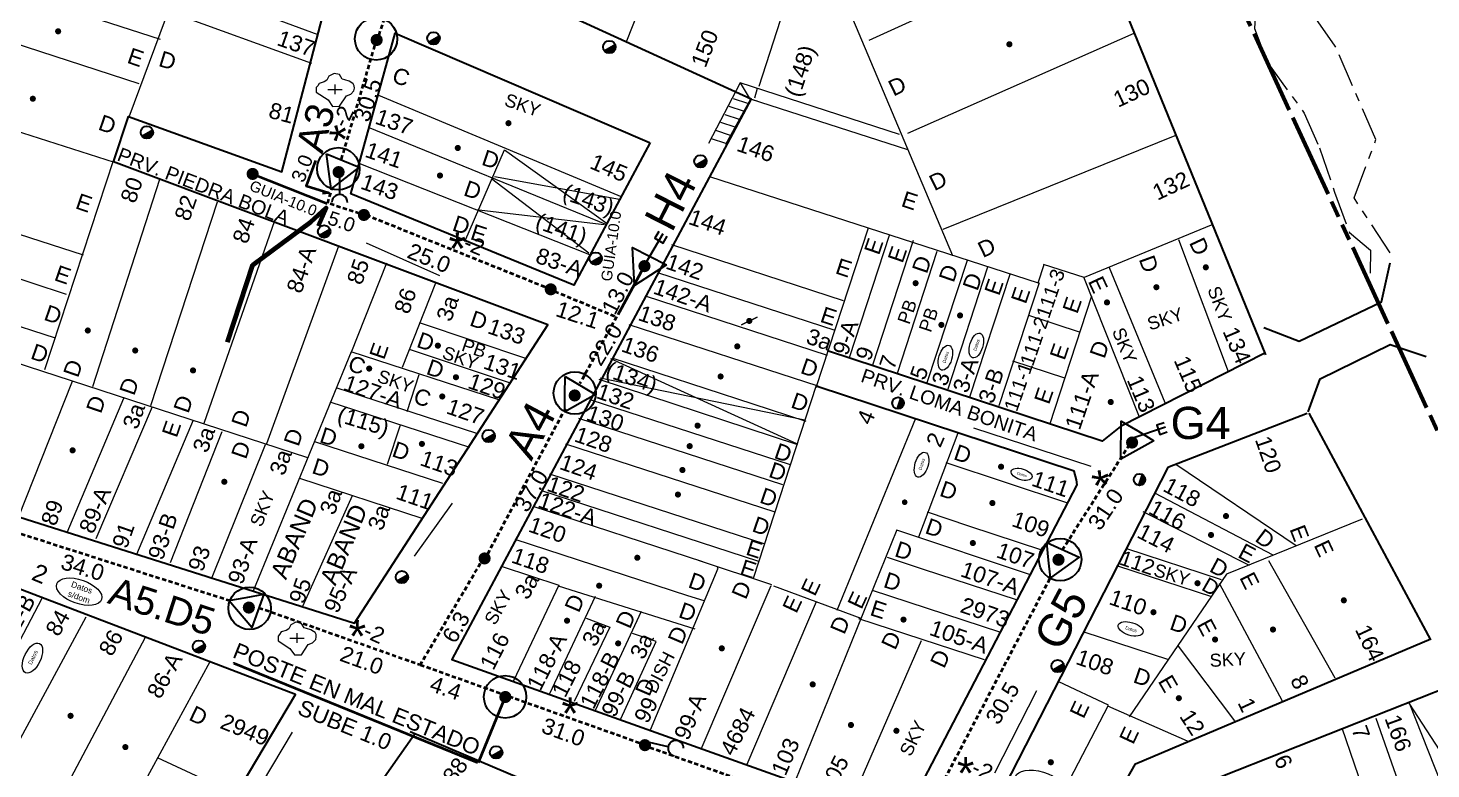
# Model space of a CAD drawing. Header units: inches. Extents: x 1659 to 2293, y 398 to 978.
# Drawn here: x 2040.2 to 2207.1, y 620.7 to 708.9 of the extents above; entities that cross this region are included whole.
import ezdxf

# ---------------------------------------------------------------- set-up
doc = ezdxf.new("R2010")
doc.units = ezdxf.units.IN
doc.header["$MEASUREMENT"] = 0
for name, pattern in [('TLSIGC_002', [0.8, 0.5, -0.3]), ('TLSIGC_004', [7, 4, -1, 1, -1]), ('TLSIGC_007', [28, 10, -1, 10, -1, 2, -1, 2, -1])]:
    doc.linetypes.add(name, pattern=pattern)
for name, color, linetype, lineweight in [('APUNTADOR EXISTENTE SECUNDARIO', 82, 'Continuous', 40), ('APUNTADOR PROYECTADO SECUNDARIO', 1, 'Continuous', 80), ('CABLE EXISTENTE AEREO SECUNDARIO', 82, 'TLSIGC_002', 40), ('CABLE EXISTENTE SUBTERRANEO SECUNDARIO', 82, 'Continuous', 40), ('CAJA DE EMPALMES EXISTENTE PRINCIPAL', 82, 'Continuous', 30), ('CLASIFICACION TIPO COMERCIAL TERCERA', 156, 'Continuous', 9), ('CLASIFICACION TIPO RESIDENCIAL C', 156, 'Continuous', 9), ('CLASIFICACION TIPO RESIDENCIAL D', 156, 'Continuous', 9), ('CLASIFICACION TIPO RESIDENCIAL E', 156, 'Continuous', 9), ('CLIENTES COMERCIALES TERCERA', 82, 'TLSIGC_004', 9), ('CLIENTES EXISTENTES DE DATOS', 7, 'Continuous', 13), ('CLIENTES RESIDENCIALES C', 82, 'TLSIGC_004', 9), ('CLIENTES RESIDENCIALES D', 82, 'TLSIGC_004', 9), ('CLIENTES RESIDENCIALES E', 82, 'TLSIGC_004', 9), ('DISTRITO', 42, 'TLSIGC_007', 60), ('LINEAS DE ENERGIA DE BAJA TENSION', 102, 'TLSIGC_014', 20), ('LOTIFICACION 2003', 252, 'Continuous', 15), ('MEDIDAS ENTRE POSTES', 82, 'Continuous', 5), ('NOMBRE DE CALLES', 92, 'TLSIGC_017', 5), ('NUMEROS OFICIALES', 92, 'Continuous', 5), ('OBSTACULOS', 82, 'Continuous', 15), ('PLANIMETRIA 2003', 12, 'Continuous', 30), ('POSTE DE ENERGIA ELECTRICA', 82, 'Continuous', 30), ('POSTES EXISTENTES SECUNDARIOS', 82, 'Continuous', 30), ('RETENIDAS CON ANCLA EXISTENTESSECUNDARIAS', 82, 'Continuous', 30), ('RIOS', 161, 'TLSIGC_004', 20), ('SOLICITUDES PENSIENTES SIN DOMICILIO', 172, 'Continuous', 13), ('TERMINAL EXISTENTE EN POSTE', 82, 'Continuous', 30), ('TERMINAL PROYECTADA EN POSTE', 1, 'Continuous', 60)]:
    doc.layers.add(name, color=color, linetype=linetype, lineweight=lineweight)
doc.styles.get("Standard").update_dxf_attribs({"font": 'arial.ttf'})
doc.linetypes.add('TLSIGC_014', pattern='A,8,["\\\\\\",Standard,S=1,R=0,X=-1,Y=-0.5],1', length=9)
doc.linetypes.add('TLSIGC_017', pattern='A,0.5,["=",Standard,S=1.6,R=0,X=-0.2,Y=-0.8],0.5', length=1)

# ---------------------------------------------------------------- blocks, each defined once
blk = doc.blocks.new('G$C68750D7C')
at = {"layer": 'CLIENTES EXISTENTES DE DATOS'}
blk.add_ellipse((4.88, 2.45), major_axis=(4.88, 0.02), ratio=0.5027, dxfattribs=at)
at = {"layer": 'CLIENTES EXISTENTES DE DATOS', "insert": (2.85, 3.02), "char_height": 1.231, "width": 5.0142, "attachment_point": 1}
blk.add_mtext('Datos', dxfattribs=at)
blk = doc.blocks.new('DATOS SIN DOMICILIO')
at = {"layer": 'SOLICITUDES PENSIENTES SIN DOMICILIO', "color": 4}
blk.add_ellipse((-479.98, 2029.41), major_axis=(-0.01, 3.12), ratio=0.5027, dxfattribs=at)
at = {"layer": 'SOLICITUDES PENSIENTES SIN DOMICILIO', "color": 4, "insert": (-481.01, 2028.12), "char_height": 0.788, "width": 16.9626, "attachment_point": 1, "rotation": 90}
blk.add_mtext('Datos\\Ps/dom', dxfattribs=at)

msp = doc.modelspace()

# ---------------------------------------------------------------- hatches: boundary and pattern name
at = {"layer": 'CLIENTES COMERCIALES TERCERA'}
h = msp.add_hatch(color=256, dxfattribs=at)
edge = h.paths.add_edge_path()
edge.add_arc((2125.96, 674.02), 0.367, 0, 360)
at = {"layer": 'CLIENTES RESIDENCIALES C'}
h = msp.add_hatch(color=256, dxfattribs=at)
edge = h.paths.add_edge_path()
edge.add_arc((2097.31, 697.55), 0.367, 0, 360)
h = msp.add_hatch(color=256, dxfattribs=at)
edge = h.paths.add_edge_path()
edge.add_arc((2080.74, 668.35), 0.367, 0, 360)
at = {"layer": 'CLIENTES RESIDENCIALES D'}
h = msp.add_hatch(color=256, dxfattribs=at)
edge = h.paths.add_edge_path()
edge.add_arc((2040.72, 700.46), 0.367, 0, 360)
h = msp.add_hatch(color=256, dxfattribs=at)
edge = h.paths.add_edge_path()
edge.add_arc((2089.16, 691.32), 0.367, 0, 360)
h = msp.add_hatch(color=256, dxfattribs=at)
edge = h.paths.add_edge_path()
edge.add_arc((2145.75, 678.51), 0.367, 0, 360)
h = msp.add_hatch(color=256, dxfattribs=at)
edge = h.paths.add_edge_path()
edge.add_arc((2174.4, 678.03), 0.367, 0, 360)
h = msp.add_hatch(color=256, dxfattribs=at)
edge = h.paths.add_edge_path()
edge.add_arc((2151.04, 674.67), 0.367, 0, 360)
h = msp.add_hatch(color=256, dxfattribs=at)
edge = h.paths.add_edge_path()
edge.add_arc((2148.82, 673.55), 0.367, 0, 360)
h = msp.add_hatch(color=256, dxfattribs=at)
edge = h.paths.add_edge_path()
edge.add_arc((2088.91, 671.08), 0.367, 0, 360)
h = msp.add_hatch(color=256, dxfattribs=at)
edge = h.paths.add_edge_path()
edge.add_arc((2124.53, 670.99), 0.367, 0, 360)
h = msp.add_hatch(color=256, dxfattribs=at)
edge = h.paths.add_edge_path()
edge.add_arc((2052.9, 670.5), 0.367, 0, 360)
h = msp.add_hatch(color=256, dxfattribs=at)
edge = h.paths.add_edge_path()
edge.add_arc((2059.78, 668.13), 0.367, 0, 360)
h = msp.add_hatch(color=256, dxfattribs=at)
edge = h.paths.add_edge_path()
edge.add_arc((2091.06, 667.32), 0.367, 0, 360)
h = msp.add_hatch(color=256, dxfattribs=at)
edge = h.paths.add_edge_path()
edge.add_arc((2122.55, 667.41), 0.367, 0, 360)
h = msp.add_hatch(color=256, dxfattribs=at)
edge = h.paths.add_edge_path()
edge.add_arc((2089.43, 665.03), 0.367, 0, 360)
h = msp.add_hatch(color=256, dxfattribs=at)
edge = h.paths.add_edge_path()
edge.add_arc((2168.97, 664.37), 0.367, 0, 360)
h = msp.add_hatch(color=256, dxfattribs=at)
edge = h.paths.add_edge_path()
edge.add_arc((2119.81, 661.56), 0.367, 0, 360)
h = msp.add_hatch(color=256, dxfattribs=at)
edge = h.paths.add_edge_path()
edge.add_arc((2087.01, 659.39), 0.367, 0, 360)
h = msp.add_hatch(color=256, dxfattribs=at)
edge = h.paths.add_edge_path()
edge.add_arc((2118.87, 659.12), 0.367, 0, 360)
h = msp.add_hatch(color=256, dxfattribs=at)
edge = h.paths.add_edge_path()
edge.add_arc((2045.45, 658.62), 0.367, 0, 360)
h = msp.add_hatch(color=256, dxfattribs=at)
edge = h.paths.add_edge_path()
edge.add_arc((2118.01, 656.28), 0.367, 0, 360)
h = msp.add_hatch(color=256, dxfattribs=at)
edge = h.paths.add_edge_path()
edge.add_arc((2155.92, 656.67), 0.367, 0, 360)
h = msp.add_hatch(color=256, dxfattribs=at)
edge = h.paths.add_edge_path()
edge.add_arc((2063.5, 654.88), 0.367, 0, 360)
h = msp.add_hatch(color=256, dxfattribs=at)
edge = h.paths.add_edge_path()
edge.add_arc((2117.47, 653.36), 0.367, 0, 360)
h = msp.add_hatch(color=256, dxfattribs=at)
edge = h.paths.add_edge_path()
edge.add_arc((2144.45, 652.45), 0.337, 0, 360)
h = msp.add_hatch(color=256, dxfattribs=at)
edge = h.paths.add_edge_path()
edge.add_arc((2154.89, 652.35), 0.367, 0, 360)
h = msp.add_hatch(color=256, dxfattribs=at)
edge = h.paths.add_edge_path()
edge.add_arc((2152.56, 647.59), 0.367, 0, 360)
h = msp.add_hatch(color=256, dxfattribs=at)
edge = h.paths.add_edge_path()
edge.add_arc((2112.64, 645.84), 0.367, 0, 360)
h = msp.add_hatch(color=256, dxfattribs=at)
edge = h.paths.add_edge_path()
edge.add_arc((2108.1, 642.51), 0.367, 0, 360)
h = msp.add_hatch(color=256, dxfattribs=at)
edge = h.paths.add_edge_path()
edge.add_arc((2174.05, 639.36), 0.367, 0, 360)
h = msp.add_hatch(color=256, dxfattribs=at)
edge = h.paths.add_edge_path()
edge.add_arc((2104.28, 638.35), 0.367, 0, 360)
h = msp.add_hatch(color=256, dxfattribs=at)
edge = h.paths.add_edge_path()
edge.add_arc((2144.31, 638.48), 0.367, 0, 360)
h = msp.add_hatch(color=256, dxfattribs=at)
edge = h.paths.add_edge_path()
edge.add_arc((2188.27, 637.3), 0.367, 0, 360)
h = msp.add_hatch(color=256, dxfattribs=at)
edge = h.paths.add_edge_path()
edge.add_arc((2110.36, 635.65), 0.367, 0, 360)
h = msp.add_hatch(color=256, dxfattribs=at)
edge = h.paths.add_edge_path()
edge.add_arc((2122.69, 635.06), 0.367, 0, 360)
h = msp.add_hatch(color=256, dxfattribs=at)
edge = h.paths.add_edge_path()
edge.add_arc((2133.51, 630.77), 0.367, 0, 360)
h = msp.add_hatch(color=256, dxfattribs=at)
edge = h.paths.add_edge_path()
edge.add_arc((2177.07, 629.13), 0.367, 0, 360)
h = msp.add_hatch(color=256, dxfattribs=at)
edge = h.paths.add_edge_path()
edge.add_arc((2138.06, 625.94), 0.367, 0, 360)
h = msp.add_hatch(color=256, dxfattribs=at)
edge = h.paths.add_edge_path()
edge.add_arc((2143.47, 625.25), 0.367, 0, 360)
h = msp.add_hatch(color=256, dxfattribs=at)
edge = h.paths.add_edge_path()
edge.add_arc((2051.73, 623.31), 0.367, 0, 360)
at = {"layer": 'CLIENTES RESIDENCIALES E'}
h = msp.add_hatch(color=256, dxfattribs=at)
edge = h.paths.add_edge_path()
edge.add_arc((2043.73, 708.48), 0.367, 0, 360)
h = msp.add_hatch(color=256, dxfattribs=at)
edge = h.paths.add_edge_path()
edge.add_arc((2156.91, 706.94), 0.367, 0, 360)
h = msp.add_hatch(color=256, dxfattribs=at)
edge = h.paths.add_edge_path()
edge.add_arc((2091.28, 694.6), 0.367, 0, 360)
h = msp.add_hatch(color=256, dxfattribs=at)
edge = h.paths.add_edge_path()
edge.add_arc((2180.28, 680.4), 0.367, 0, 360)
h = msp.add_hatch(color=256, dxfattribs=at)
edge = h.paths.add_edge_path()
edge.add_arc((2168.52, 676.22), 0.367, 0, 360)
h = msp.add_hatch(color=256, dxfattribs=at)
edge = h.paths.add_edge_path()
edge.add_arc((2047.26, 672.88), 0.367, 0, 360)
h = msp.add_hatch(color=256, dxfattribs=at)
edge = h.paths.add_edge_path()
edge.add_arc((2079.81, 659.11), 0.367, 0, 360)
h = msp.add_hatch(color=256, dxfattribs=at)
edge = h.paths.add_edge_path()
edge.add_arc((2182.68, 650.8), 0.367, 0, 360)
h = msp.add_hatch(color=256, dxfattribs=at)
edge = h.paths.add_edge_path()
edge.add_arc((2180.9, 648.55), 0.367, 0, 360)
h = msp.add_hatch(color=256, dxfattribs=at)
edge = h.paths.add_edge_path()
edge.add_arc((2179.29, 642.81), 0.367, 0, 360)
h = msp.add_hatch(color=256, dxfattribs=at)
edge = h.paths.add_edge_path()
edge.add_arc((2196.7, 640.77), 0.367, 0, 360)
h = msp.add_hatch(color=256, dxfattribs=at)
edge = h.paths.add_edge_path()
edge.add_arc((2181.38, 636.11), 0.367, 0, 360)
h = msp.add_hatch(color=256, dxfattribs=at)
edge = h.paths.add_edge_path()
edge.add_arc((2045.21, 627.03), 0.367, 0, 360)
h = msp.add_hatch(color=256, dxfattribs=at)
edge = h.paths.add_edge_path()
edge.add_arc((2161.84, 621.51), 0.367, 0, 360)
at = {"layer": 'POSTE DE ENERGIA ELECTRICA'}
for points in [[(2089.03, 708.02), (2089.07, 707.93), (2089.1, 707.84), (2089.12, 707.76), (2089.13, 707.67), (2089.12, 707.54), (2089.1, 707.46), (2089.07, 707.37), (2089.03, 707.29), (2088.98, 707.21), (2088.93, 707.15), (2088.87, 707.09), (2088.79, 707.03), (2088.74, 707.01), (2088.65, 706.96), (2088.55, 706.93), (2088.43, 706.92), (2088.33, 706.92), (2088.24, 706.93), (2088.14, 706.96), (2088.07, 706.99), (2088.01, 707.02), (2087.91, 707.09), (2087.84, 707.16), (2087.78, 707.23), (2087.74, 707.28)], [(2109.95, 706.99), (2110, 706.9), (2110.03, 706.81), (2110.04, 706.73), (2110.05, 706.64), (2110.04, 706.51), (2110.03, 706.43), (2110, 706.34), (2109.95, 706.25), (2109.9, 706.18), (2109.86, 706.12), (2109.79, 706.06), (2109.71, 706), (2109.66, 705.97), (2109.58, 705.93), (2109.48, 705.9), (2109.35, 705.88), (2109.26, 705.89), (2109.16, 705.9), (2109.06, 705.93), (2109, 705.96), (2108.93, 705.99), (2108.84, 706.05), (2108.77, 706.13), (2108.71, 706.19), (2108.67, 706.25)], [(2054.93, 696.83), (2054.97, 696.74), (2055, 696.64), (2055.02, 696.57), (2055.03, 696.47), (2055.02, 696.35), (2055, 696.26), (2054.97, 696.18), (2054.93, 696.09), (2054.87, 696.02), (2054.83, 695.96), (2054.77, 695.9), (2054.69, 695.84), (2054.64, 695.81), (2054.55, 695.77), (2054.45, 695.74), (2054.33, 695.72), (2054.23, 695.73), (2054.13, 695.74), (2054.04, 695.77), (2053.97, 695.79), (2053.91, 695.83), (2053.81, 695.89), (2053.74, 695.96), (2053.68, 696.03), (2053.64, 696.09)], [(2120.8, 693.38), (2120.84, 693.29), (2120.87, 693.19), (2120.89, 693.12), (2120.89, 693.02), (2120.89, 692.9), (2120.87, 692.81), (2120.84, 692.73), (2120.8, 692.64), (2120.74, 692.57), (2120.7, 692.51), (2120.63, 692.44), (2120.56, 692.39), (2120.51, 692.36), (2120.42, 692.32), (2120.32, 692.29), (2120.2, 692.27), (2120.1, 692.27), (2120, 692.29), (2119.91, 692.31), (2119.84, 692.34), (2119.78, 692.37), (2119.68, 692.44), (2119.61, 692.51), (2119.55, 692.58), (2119.51, 692.64)], [(2076.02, 685.03), (2076.07, 684.94), (2076.1, 684.85), (2076.11, 684.77), (2076.12, 684.68), (2076.11, 684.55), (2076.1, 684.47), (2076.07, 684.38), (2076.02, 684.3), (2075.97, 684.22), (2075.93, 684.16), (2075.86, 684.1), (2075.79, 684.04), (2075.73, 684.01), (2075.65, 683.97), (2075.55, 683.94), (2075.43, 683.92), (2075.33, 683.93), (2075.23, 683.94), (2075.14, 683.97), (2075.07, 684), (2075, 684.03), (2074.91, 684.09), (2074.84, 684.17), (2074.78, 684.23), (2074.74, 684.29)], [(2108.33, 681.81), (2108.37, 681.72), (2108.4, 681.63), (2108.42, 681.55), (2108.43, 681.46), (2108.42, 681.33), (2108.4, 681.25), (2108.37, 681.16), (2108.33, 681.07), (2108.28, 681), (2108.23, 680.94), (2108.17, 680.88), (2108.09, 680.82), (2108.04, 680.79), (2107.95, 680.75), (2107.85, 680.72), (2107.73, 680.7), (2107.63, 680.71), (2107.54, 680.72), (2107.44, 680.75), (2107.37, 680.78), (2107.31, 680.81), (2107.21, 680.87), (2107.14, 680.95), (2107.08, 681.01), (2107.04, 681.07)], [(2143.88, 664.91), (2143.96, 664.88), (2144.04, 664.83), (2144.1, 664.78), (2144.16, 664.73), (2144.24, 664.63), (2144.28, 664.57), (2144.31, 664.48), (2144.33, 664.4), (2144.34, 664.32), (2144.35, 664.25), (2144.34, 664.16), (2144.33, 664.07), (2144.31, 664.02), (2144.28, 663.94), (2144.23, 663.86), (2144.15, 663.77), (2144.08, 663.71), (2144.01, 663.66), (2143.92, 663.62), (2143.86, 663.6), (2143.79, 663.58), (2143.69, 663.57), (2143.59, 663.57), (2143.51, 663.58), (2143.45, 663.6)], [(2095.61, 660.69), (2095.65, 660.61), (2095.68, 660.51), (2095.7, 660.43), (2095.7, 660.34), (2095.7, 660.21), (2095.68, 660.13), (2095.65, 660.04), (2095.61, 659.96), (2095.55, 659.88), (2095.51, 659.83), (2095.44, 659.76), (2095.37, 659.7), (2095.32, 659.68), (2095.23, 659.63), (2095.13, 659.6), (2095.01, 659.59), (2094.91, 659.59), (2094.81, 659.6), (2094.72, 659.63), (2094.65, 659.66), (2094.59, 659.69), (2094.49, 659.76), (2094.42, 659.83), (2094.36, 659.9), (2094.32, 659.96)], [(2172.6, 655.79), (2172.69, 655.76), (2172.77, 655.71), (2172.83, 655.67), (2172.89, 655.61), (2172.96, 655.52), (2173, 655.45), (2173.04, 655.37), (2173.06, 655.29), (2173.07, 655.2), (2173.08, 655.13), (2173.07, 655.05), (2173.05, 654.96), (2173.04, 654.91), (2173, 654.83), (2172.95, 654.74), (2172.88, 654.66), (2172.81, 654.6), (2172.73, 654.55), (2172.65, 654.51), (2172.59, 654.48), (2172.52, 654.47), (2172.42, 654.45), (2172.32, 654.46), (2172.24, 654.47), (2172.18, 654.48)], [(2085.27, 643.9), (2085.32, 643.82), (2085.35, 643.72), (2085.36, 643.65), (2085.37, 643.55), (2085.36, 643.42), (2085.35, 643.34), (2085.32, 643.25), (2085.27, 643.17), (2085.22, 643.1), (2085.18, 643.04), (2085.11, 642.97), (2085.03, 642.92), (2084.98, 642.89), (2084.9, 642.85), (2084.8, 642.82), (2084.67, 642.8), (2084.58, 642.8), (2084.48, 642.82), (2084.38, 642.84), (2084.32, 642.87), (2084.25, 642.9), (2084.16, 642.97), (2084.09, 643.04), (2084.03, 643.11), (2083.99, 643.17)], [(2061.12, 635.64), (2061.17, 635.56), (2061.19, 635.46), (2061.21, 635.38), (2061.22, 635.29), (2061.21, 635.16), (2061.19, 635.08), (2061.16, 634.99), (2061.12, 634.91), (2061.07, 634.83), (2061.03, 634.77), (2060.96, 634.71), (2060.88, 634.65), (2060.83, 634.63), (2060.74, 634.58), (2060.64, 634.55), (2060.52, 634.54), (2060.43, 634.54), (2060.33, 634.55), (2060.23, 634.58), (2060.17, 634.61), (2060.1, 634.64), (2060.01, 634.71), (2059.93, 634.78), (2059.88, 634.85), (2059.84, 634.9)], [(2163.3, 633.32), (2163.35, 633.23), (2163.37, 633.14), (2163.39, 633.06), (2163.4, 632.97), (2163.39, 632.84), (2163.37, 632.76), (2163.34, 632.67), (2163.3, 632.59), (2163.25, 632.51), (2163.21, 632.45), (2163.14, 632.39), (2163.06, 632.33), (2163.01, 632.3), (2162.92, 632.26), (2162.82, 632.23), (2162.7, 632.22), (2162.61, 632.22), (2162.51, 632.23), (2162.41, 632.26), (2162.35, 632.29), (2162.28, 632.32), (2162.19, 632.39), (2162.11, 632.46), (2162.06, 632.53), (2162.02, 632.58)], [(2096.49, 623.05), (2096.53, 622.96), (2096.56, 622.86), (2096.58, 622.79), (2096.58, 622.69), (2096.58, 622.57), (2096.56, 622.48), (2096.53, 622.4), (2096.49, 622.31), (2096.43, 622.24), (2096.39, 622.18), (2096.33, 622.12), (2096.25, 622.06), (2096.2, 622.03), (2096.11, 621.99), (2096.01, 621.96), (2095.89, 621.94), (2095.79, 621.94), (2095.69, 621.96), (2095.6, 621.99), (2095.53, 622.01), (2095.47, 622.05), (2095.37, 622.11), (2095.3, 622.18), (2095.24, 622.25), (2095.2, 622.31)]]:
    msp.add_hatch(color=256, dxfattribs=at).paths.add_polyline_path(points)
at = {"layer": 'POSTES EXISTENTES SECUNDARIOS'}
h = msp.add_hatch(color=256, dxfattribs=at)
edge = h.paths.add_edge_path()
edge.add_arc((2081.63, 707.45), 0.726, 0, 360)
h = msp.add_hatch(color=256, dxfattribs=at)
edge = h.paths.add_edge_path()
edge.add_arc((2066.87, 691.51), 0.726, 0, 360)
h = msp.add_hatch(color=256, dxfattribs=at)
edge = h.paths.add_edge_path()
edge.add_arc((2077.1, 691.73), 0.726, 0, 360)
h = msp.add_hatch(color=256, dxfattribs=at)
edge = h.paths.add_edge_path()
edge.add_arc((2080.11, 686.63), 0.726, 0, 360)
h = msp.add_hatch(color=256, dxfattribs=at)
edge = h.paths.add_edge_path()
edge.add_arc((2113.49, 680.54), 0.726, 0, 360)
h = msp.add_hatch(color=256, dxfattribs=at)
edge = h.paths.add_edge_path()
edge.add_arc((2102.34, 677.78), 0.726, 0, 360)
h = msp.add_hatch(color=256, dxfattribs=at)
edge = h.paths.add_edge_path()
edge.add_arc((2105.19, 665.15), 0.726, 0, 360)
h = msp.add_hatch(color=256, dxfattribs=at)
edge = h.paths.add_edge_path()
edge.add_arc((2171.51, 659.55), 0.726, 0, 360)
h = msp.add_hatch(color=256, dxfattribs=at)
edge = h.paths.add_edge_path()
edge.add_arc((2094.47, 645.76), 0.726, 0, 360)
h = msp.add_hatch(color=256, dxfattribs=at)
edge = h.paths.add_edge_path()
edge.add_arc((2162.75, 645.6), 0.726, 0, 360)
h = msp.add_hatch(color=256, dxfattribs=at)
edge = h.paths.add_edge_path()
edge.add_arc((2066.42, 639.91), 0.726, 0, 360)
h = msp.add_hatch(color=256, dxfattribs=at)
edge = h.paths.add_edge_path()
edge.add_arc((2096.94, 629.27), 0.726, 0, 360)
h = msp.add_hatch(color=256, dxfattribs=at)
edge = h.paths.add_edge_path()
edge.add_arc((2113.55, 623.54), 0.726, 0, 360)

# ---------------------------------------------------------------- linework, layer by layer
at = {"layer": 'APUNTADOR EXISTENTE SECUNDARIO'}
for points in [[(2074.34, 693.11), (2073.24, 690.08), (2075.93, 689.26), (2075.17, 689.19)], [(2064.63, 633.3), (2064.63, 633.3), (2093.62, 621.46)], [(2093.75, 621.46), (2096.66, 628.65)]]:
    msp.add_lwpolyline(points, dxfattribs=at)
at = {"layer": 'APUNTADOR PROYECTADO SECUNDARIO'}
msp.add_lwpolyline([(2063.87, 671.51), (2066.89, 680.69), (2073.78, 685.81), (2075.61, 687.48), (2074.67, 685.28)], dxfattribs=at)
at = {"layer": 'CABLE EXISTENTE AEREO SECUNDARIO'}
for p, q in [((2081.91, 708.02), (2089.29, 730.92)), ((2077.44, 693.25), (2081.54, 707.2)), ((2080.38, 686.63), (2102.51, 677.73)), ((2102.81, 677.54), (2110.04, 674.54)), ((2110.55, 675.2), (2105.81, 666.58)), ((2094.84, 646.3), (2104.08, 663.59)), ((2163.19, 646.74), (2171.47, 659.73)), ((2038.57, 648.93), (2064.18, 640.74)), ((2086.79, 633.06), (2094.22, 645.57)), ((2067.62, 639.9), (2086.71, 633.14)), ((2086.8, 633.11), (2112.89, 623.83)), ((2114.13, 623.28), (2137.97, 614.75))]:
    msp.add_line(p, q, dxfattribs=at)
for points in [[(2079.6, 686.79), (2075.82, 688.02), (2076.32, 689.81)], [(2141.16, 613.41), (2145.15, 611.74), (2161.89, 643.65)]]:
    msp.add_lwpolyline(points, dxfattribs=at)
at = {"layer": 'CABLE EXISTENTE SUBTERRANEO SECUNDARIO'}
for p, q in [((2075.72, 687.96), (2066.53, 691.62)), ((2110.56, 675.14), (2113.37, 680.34))]:
    msp.add_line(p, q, dxfattribs=at)
at = {"layer": 'CAJA DE EMPALMES EXISTENTE PRINCIPAL'}
for centre in [(2081.56, 707.58), (2077.07, 692.12), (2105.2, 665.44), (2162.95, 645.62), (2066.51, 639.83), (2096.91, 629.29)]:
    msp.add_circle(centre, 2.52, dxfattribs=at)
at = {"layer": 'CLIENTES COMERCIALES TERCERA'}
msp.add_line((2125.03, 673.55), (2126.88, 674.48), dxfattribs=at)
msp.add_lwpolyline([(2125.03, 673.55), (2126.88, 674.48), (2125.03, 673.55), (2125.03, 673.55)], dxfattribs=at)
at = {"layer": 'DISTRITO'}
msp.add_lwpolyline([(2150.84, 784.49), (2219.79, 635.01), (2233.55, 603.63), (2227.3, 567.36)], dxfattribs=at)
at = {"layer": 'LINEAS DE ENERGIA DE BAJA TENSION'}
for p, q in [((2080.39, 683.3), (2089.12, 679.44)), ((2152.65, 661.3), (2166.6, 656.75)), ((2086.11, 646.01), (2090.67, 652.32)), ((2155.19, 620.26), (2160.16, 630.05)), ((2059.95, 605.63), (2071.62, 625.08))]:
    msp.add_line(p, q, dxfattribs=at)
at = {"layer": 'LOTIFICACION 2003'}
for p, q in [((2150.16, 681.76), (2119.76, 754.06)), ((2111.4, 707.36), (2122.07, 734.55)), ((2127.15, 701.97), (2133.49, 721.77)), ((2167.1, 719.63), (2140.19, 707.4)), ((2030.82, 715.67), (2055.85, 707.53)), ((2074.65, 708.06), (2058.24, 714.15)), ((2029, 710.15), (2053.32, 702.29)), ((2073.93, 704.66), (2056.81, 710.84)), ((2171.71, 708.22), (2144.8, 696.34)), ((2124.87, 702.35), (2126.08, 700.37)), ((2126.62, 700.58), (2126.94, 701.71)), ((2025.43, 700.87), (2050.4, 692.93)), ((2081.86, 700.87), (2110.8, 688.8)), ((2123.52, 699.56), (2125.24, 699)), ((2124.03, 700.48), (2125.74, 699.92)), ((2126.08, 700.46), (2144.78, 694.42)), ((2123.04, 698.6), (2124.76, 698.04)), ((2080.61, 697.07), (2108.99, 685.48)), ((2121.96, 696.7), (2123.67, 696.14)), ((2122.53, 697.69), (2124.24, 697.13)), ((2176.59, 696.04), (2148.98, 684.91)), ((2092.1, 683.46), (2096.83, 694.38)), ((2096.83, 694.38), (2109.04, 685.61)), ((2121.42, 695.73), (2123.14, 695.17)), ((2050.32, 693.17), (2042.09, 668.2)), ((2079.51, 692.79), (2106.97, 681.94)), ((2020.98, 690.14), (2046.71, 681.89)), ((2055.8, 690.85), (2047.8, 666.17)), ((2095.28, 690.97), (2106.88, 682.11)), ((2062.64, 688.17), (2054.71, 663.91)), ((2108.68, 685.44), (2093.48, 687.22)), ((2019.37, 685.53), (2044.69, 677.21)), ((2069.47, 685.94), (2061.07, 661.83)), ((2133.91, 666.08), (2140.15, 685.08)), ((2137.89, 669.68), (2142.68, 684.35)), ((2116.69, 683.13), (2137.14, 676.45)), ((2140.65, 668.78), (2145.5, 683.61)), ((2182.96, 667.97), (2177.07, 683.65)), ((2143.59, 667.82), (2148.33, 682.31)), ((2147.08, 666.58), (2151.92, 681.26)), ((2017.48, 680.4), (2043.37, 671.99)), ((2078.6, 670.23), (2082.82, 680.92)), ((2115.03, 679.78), (2136.14, 672.92)), ((2149.64, 665.94), (2154.33, 680.47)), ((2152.21, 665), (2157.01, 679.59)), ((2175.44, 664.27), (2168.82, 680.34)), ((2084.7, 668.51), (2088.67, 678.56)), ((2155.69, 663.96), (2160.48, 678.61)), ((2172.39, 662.58), (2165.77, 679.21)), ((2016.18, 676.4), (2073.41, 657.78)), ((2113.59, 677.02), (2135.23, 669.94)), ((2161.71, 661.7), (2166.7, 677.01)), ((2159.19, 674.7), (2165.32, 672.69)), ((2099.51, 669.5), (2086.71, 673.79)), ((2111.63, 673.61), (2134.12, 666.3)), ((2066.94, 641.81), (2078.62, 670.38)), ((2096.18, 664.65), (2078.58, 670.34)), ((2097.56, 666.62), (2085.53, 670.61)), ((2109.43, 669.55), (2131.57, 659.42)), ((2085.25, 663.25), (2086.69, 667.65)), ((2157.29, 669.26), (2163.47, 667.24)), ((2038.98, 650.55), (2045.44, 666.84)), ((2093.56, 660.62), (2076.82, 666.05)), ((2108.06, 667.1), (2131.69, 659.31)), ((2132.56, 662.21), (2108.23, 667.19)), ((2133.93, 666.34), (2126.43, 643.38)), ((2044.8, 648.85), (2051.56, 664.82)), ((2092.72, 658.96), (2076.1, 664.35)), ((2107.11, 664.65), (2130.83, 656.92)), ((2048.25, 648.13), (2054.96, 663.83)), ((2053.09, 646.25), (2059.84, 662.24)), ((2084.44, 661.61), (2082.88, 656.95)), ((2129.97, 654.53), (2105.7, 662.4)), ((2145.72, 662.4), (2136.39, 639.58)), ((2057.08, 645.26), (2063.25, 660.87)), ((2061.99, 643.33), (2068.39, 659.31)), ((2089.52, 654.67), (2074.29, 659.65)), ((2104.09, 659.41), (2128.99, 651.29)), ((2150.79, 660.65), (2146.1, 648.27)), ((2163.76, 652.38), (2149.37, 657.12)), ((2176.7, 656.98), (2191.04, 647.3)), ((2072.43, 655.3), (2086.99, 650.55)), ((2102.19, 655.83), (2127.83, 647.51)), ((2072.86, 640.09), (2078.75, 653.24)), ((2101.25, 653.83), (2127.06, 645.43)), ((2174.16, 653.57), (2188.26, 646.17)), ((2100.21, 651.98), (2120.38, 645.38)), ((2172.78, 651.33), (2185.45, 644.96)), ((2131.41, 619.21), (2143.54, 649.21)), ((2143.48, 649.15), (2159.4, 643.83)), ((2170.71, 646.99), (2182.11, 643.26)), ((2119.89, 645.56), (2128.62, 642.66)), ((2169.76, 644.89), (2180.97, 641.22)), ((2195.66, 631.5), (2187.77, 645.48)), ((2189.42, 628.76), (2181.9, 642.76)), ((2041.81, 640.99), (2031.83, 622.07)), ((2102.23, 629.67), (2107.67, 641.26)), ((2103.24, 642.49), (2119.47, 637.4)), ((2128.83, 642.51), (2139.25, 638.64)), ((2155.77, 636.97), (2140.62, 641.93)), ((2107.65, 627.7), (2113.14, 639.47)), ((2125.7, 621.28), (2133.97, 640.65)), ((2047.04, 638.76), (2036.45, 619.22)), ((2153.94, 633.71), (2139.01, 638.59)), ((2054.07, 636.37), (2043.05, 615.52)), ((2138.15, 616.9), (2146.47, 636)), ((2165.78, 637.02), (2175.84, 633.73)), ((2183.73, 626.43), (2177.03, 635.31)), ((2061.76, 633.45), (2050.14, 612.07)), ((2178.08, 624.02), (2168.64, 628.17)), ((2204.43, 628.64), (2215.23, 601.35)), ((2225.15, 596.62), (2204.49, 628.54)), ((2200.49, 626.74), (2208.33, 604.63)), ((2196.48, 625.59), (2202.86, 606.98)), ((2064.69, 617.8), (2055.55, 622.02))]:
    msp.add_line(p, q, dxfattribs=at)
for points in [[(2089.08, 797.6), (2052.15, 698.26), (2052.08, 698.4)], [(2143.82, 696.2), (2124.88, 702.37), (2121.09, 695.13)], [(2126.88, 700.18), (2126.12, 700.42), (2123.14, 695)], [(2110.54, 688.45), (2095.63, 691.15), (2095.63, 691.15)], [(2121.23, 691.19), (2160.34, 678.57), (2161.05, 680.73)], [(2180.92, 685.41), (2165.8, 679.18), (2160.98, 680.75)], [(2077.09, 682.93), (2068.51, 659.4), (2068.51, 659.4)], [(2109.61, 669.63), (2126.37, 664.15), (2132.67, 662.1)], [(2160.88, 646.72), (2152.09, 649.59), (2152.09, 649.59), (2147.18, 651.26)], [(2198.9, 650.42), (2182.74, 643.88), (2171.16, 626.91)], [(2098.06, 648.05), (2118.62, 641.33), (2120.56, 640.75)], [(2096.56, 644.78), (2103.29, 642.59), (2097.91, 631.19)], [(2114.19, 625.36), (2122.24, 644.62), (2122.14, 644.65)], [(2157.77, 640.84), (2146.7, 644.46), (2146.7, 644.46), (2142.42, 645.86)], [(2120.22, 623.07), (2128.56, 642.55), (2128.56, 642.55)], [(2106.54, 638.64), (2109.36, 637.59), (2105.13, 628.73)], [(2110.68, 626.69), (2114.9, 635.87), (2112.05, 636.84)], [(2158.47, 608.61), (2168.69, 628.3), (2162.78, 631.09)]]:
    msp.add_lwpolyline(points, dxfattribs=at)
at = {"layer": 'OBSTACULOS'}
for p, q in [((2075.82, 701.56), (2077.53, 701.56)), ((2076.67, 702.14), (2076.67, 700.99)), ((2071.28, 636.29), (2073, 636.29)), ((2072.13, 636.86), (2072.13, 635.72))]:
    msp.add_line(p, q, dxfattribs=at)
for points in [[(2074.43, 701.78), (2074.44, 701.24), (2075.84, 700.33), (2076.37, 699.54), (2077.2, 699.56), (2078.03, 700.79), (2078.54, 701), (2078.92, 701.38), (2078.99, 701.7), (2078.97, 702), (2078.84, 702.24), (2078.66, 702.36), (2078.34, 702.53), (2077.83, 702.69), (2077.53, 702.79), (2077.19, 703.34), (2076.56, 703.47), (2075.94, 703.15), (2075.71, 702.68), (2075.4, 702.46), (2074.8, 702.29), (2074.62, 701.99), (2074.43, 701.78)], [(2069.89, 636.5), (2069.9, 635.96), (2071.3, 635.05), (2071.84, 634.27), (2072.67, 634.29), (2073.49, 635.52), (2074, 635.72), (2074.38, 636.11), (2074.45, 636.42), (2074.43, 636.72), (2074.3, 636.96), (2074.13, 637.08), (2073.8, 637.26), (2073.29, 637.42), (2073, 637.52), (2072.66, 638.07), (2072.02, 638.19), (2071.4, 637.87), (2071.17, 637.4), (2070.86, 637.19), (2070.27, 637.02), (2070.08, 636.71), (2069.89, 636.5)]]:
    msp.add_lwpolyline(points, dxfattribs=at)
at = {"layer": 'PLANIMETRIA 2003'}
msp.add_line((2192.53, 663.05), (2207.01, 636.06), dxfattribs=at)
for points in [[(2009.59, 660.01), (2078.99, 638.07), (2102.01, 673.57), (2050.33, 692.97), (2052.09, 698.35), (2070.33, 691.77), (2076.81, 716.43), (2115.37, 804.72), (2079.56, 811.48), (2039.37, 738.68), (2009.69, 659.85)], [(2120.67, 801.97), (2086.55, 718.6), (2126.18, 700.45), (2090.56, 633.72), (2144.21, 614.59), (2164.98, 654.51), (2164.89, 655.13), (2164.63, 656.14), (2133.92, 666.27)], [(2120.61, 802.26), (2135.18, 786.16), (2138.3, 780.8), (2150.15, 761.29), (2187.39, 670)], [(2114.17, 695.24), (2105.1, 678.27), (2078.54, 689.15), (2083.84, 708.27), (2114.08, 695.24)], [(2187.18, 673.23), (2191.38, 671.6), (2201.17, 676.3), (2202.23, 680.94)], [(2192.46, 663.21), (2193.87, 667.11), (2202.22, 671.2), (2206.51, 669.8)], [(2187.3, 670.17), (2170.11, 661.46), (2167.93, 659.7), (2135.28, 670.45)], [(2192.34, 662.99), (2175.76, 656.56), (2152.88, 611.88), (2163.32, 606.14), (2171.91, 621.3), (2207.05, 636.19)], [(2007.88, 654.23), (1985.65, 613.94), (2044.26, 582.97), (2071.96, 629.58), (2008.31, 653.88)], [(2209.26, 630.53), (2176.81, 617.68), (2169.22, 603.35), (2218.9, 581.17), (2225.27, 596.62), (2209.39, 630.49)], [(2086.12, 624.8), (2054.14, 579.27), (2112.1, 553.76), (2137.58, 602.47), (2136.48, 603.21), (2101.77, 618.26), (2085.6, 625.14)]]:
    msp.add_lwpolyline(points, dxfattribs=at)
at = {"layer": 'POSTE DE ENERGIA ELECTRICA'}
for centre, radius in [((2088.39, 707.65), 0.74), ((2109.31, 706.62), 0.74), ((2054.29, 696.46), 0.74), ((2120.15, 693.01), 0.74), ((2075.38, 684.66), 0.74), ((2107.69, 681.44), 0.74), ((2143.66, 664.25), 0.689), ((2094.96, 660.32), 0.74), ((2172.39, 655.14), 0.689), ((2084.63, 643.54), 0.74), ((2060.48, 635.27), 0.74), ((2162.66, 632.95), 0.74), ((2095.85, 622.68), 0.74)]:
    msp.add_circle(centre, radius, dxfattribs=at)
at = {"layer": 'RETENIDAS CON ANCLA EXISTENTESSECUNDARIAS'}
for p, q in [((2077.23, 689.06), (2077.25, 691.34)), ((2116.32, 623.36), (2114.08, 623.85))]:
    msp.add_line(p, q, dxfattribs=at)
for centre, start, end in [((2077.22, 688.14), 359, 179), ((2117.22, 623.17), 0, 257)]:
    msp.add_arc(centre, 0.924, start, end, dxfattribs=at)
at = {"layer": 'RIOS'}
for points in [[(2202.22, 682.11), (2197.91, 688.66), (2200.52, 695.59), (2195.67, 706.73), (2191.8, 712.24), (2187.49, 722.85), (2185.4, 735.91), (2185.9, 742.82), (2184.57, 748.56), (2180.71, 754.07), (2171.55, 760.59)], [(2175.87, 747.87), (2179.42, 739.28), (2178.27, 735.77), (2179.05, 730.56), (2183.57, 722.71), (2186.37, 717.2), (2186.09, 708.8), (2187.61, 704.77), (2192, 698.73), (2193.82, 694.6), (2195.59, 689.34), (2197.37, 684.56), (2199.86, 682.44), (2199.83, 679.7)]]:
    msp.add_lwpolyline(points, dxfattribs=at)
at = {"layer": 'TERMINAL EXISTENTE EN POSTE'}
for p, q in [((2115.69, 684.38), (2113.54, 680.73)), ((2175.5, 661.36), (2171.49, 660.01))]:
    msp.add_line(p, q, dxfattribs=at)
for points in [[(2075.65, 693.89), (2079.55, 692.31), (2076.23, 689.72), (2075.94, 691.81), (2075.65, 693.89)], [(2115.2, 684.67), (2114.72, 683.87), (2115.72, 683.29), (2116.19, 684.09)], [(2116.11, 680.71), (2112.31, 678.24), (2112.07, 682.76), (2114.09, 681.74), (2116.11, 680.71)], [(2104.05, 667.41), (2107.68, 665.27), (2104.02, 663.19), (2104.03, 665.31), (2104.05, 667.41)], [(2174.11, 659.76), (2170.15, 657.57), (2170.22, 662.1), (2172.18, 660.93), (2174.11, 659.76)], [(2175.32, 661.9), (2174.44, 661.61), (2174.81, 660.52), (2175.69, 660.81)], [(2161.36, 647.64), (2165.2, 645.91), (2161.79, 643.45), (2161.57, 645.55), (2161.36, 647.64)], [(2068.19, 641.49), (2066.77, 637.53), (2064.04, 640.74), (2066.12, 641.12), (2068.19, 641.49)]]:
    msp.add_lwpolyline(points, dxfattribs=at)

# ---------------------------------------------------------------- block references
at = {"layer": 'CLIENTES EXISTENTES DE DATOS', "lineweight": 40, "ltscale": 8}
for p, xscale, yscale, zscale, rotation in [((2153.26, 669.4), 0.3145571482775646, 0.3145571482775646, 0.3145571482775646, 72.87239360376542), ((2149.58, 667.95), 0.3145571482775646, 0.3145571482775646, 0.3145571482775646, 72.87239360376542), ((2146.74, 655.22), 0.3145571482775646, 0.3145571482775646, 0.3145571482775646, 72.87239360376542), ((2156.93, 655.53), 0.2644935846016733, 0.2644935846016733, 0.2644935846016733, 342.8723936037654), ((2169.64, 637.09), 0.3145571482775646, 0.3145571482775646, 0.3145571482775646, 342.8723936037654), ((2040.71, 631.74), 0.3959896034541514, 0.3959896034541514, 0.3959896034541514, 64.19453256506495), ((2157.18, 618.32), 0.6179544333942651, 0.6179544333942651, 0.6179544333942651, 342.8723936037654)]:
    msp.add_blockref('G$C68750D7C', p, dxfattribs=dict(at, xscale=xscale, yscale=yscale, zscale=zscale, rotation=rotation))
at = {"layer": 'SOLICITUDES PENSIENTES SIN DOMICILIO', "lineweight": 40, "ltscale": 8, "xscale": 0.9063072707661864, "yscale": 0.9063072707661864, "zscale": 0.9063072707661864, "rotation": 250.6004589941807}
msp.add_blockref('DATOS SIN DOMICILIO', (166.9, 842.41), dxfattribs=at)

# ---------------------------------------------------------------- texts
at = {"layer": 'CLASIFICACION TIPO COMERCIAL TERCERA'}
for rotation, p in [(71, (2090.47, 673.82)), (341, (2132.59, 671.4)), (71, (2053.15, 661)), (71, (2061.48, 658.2)), (71, (2070.62, 655.5)), (71, (2076.6, 650.81)), (71, (2082.31, 648.94)), (61, (2099.61, 640.71)), (63, (2107.66, 635.12)), (65, (2113.4, 633.6))]:
    msp.add_text('3a', height=1.906, rotation=rotation, dxfattribs=at).set_placement(p)
at = {"layer": 'CLASIFICACION TIPO RESIDENCIAL C'}
for s, height, rotation, p in [('C', 1.91, 341, (2083.32, 702.48)), ('SKY', 1.549, 341, (2096.7, 699.68)), ('SKY', 1.549, 291, (2180.44, 677.79)), ('PB', 1.549, 71, (2145, 673.5)), ('PB', 1.549, 71, (2147.55, 672.55)), ('SKY', 1.549, 18, (2173.62, 672.86)), ('SKY', 1.549, 292, (2169.09, 672.83)), ('PB', 1.549, 341, (2091.61, 670.52)), ('C', 1.91, 341, (2078.06, 668.18)), ('SKY', 1.549, 341, (2089.3, 669.61)), ('SKY', 1.549, 341, (2081.57, 666.81)), ('C', 1.91, 341, (2085.85, 664.32)), ('SKY', 1.549, 68, (2067.93, 649.39)), ('SKY', 1.549, 343, (2173.95, 643.72)), ('SKY', 1.549, 61, (2095.71, 637.69)), ('DISH', 1.549, 63, (2114.82, 629.55)), ('SKY', 1.549, 3, (2180.77, 632.84)), ('SKY', 1.549, 64, (2145.17, 622.08))]:
    msp.add_text(s, height=height, rotation=rotation, dxfattribs=at).set_placement(p)
at = {"layer": 'CLASIFICACION TIPO RESIDENCIAL D'}
for s, height, rotation, p in [('D', 1.91, 343, (2055.56, 704.38)), ('D', 1.91, 26, (2143.12, 700.7)), ('D', 1.91, 341, (2048.37, 696.82)), ('D', 1.91, 342, (2093.99, 692.63)), ('D', 1.91, 26, (2147.98, 689.44)), ('D', 1.91, 341, (2091.84, 689)), ('D', 1.91, 342, (2090.5, 684.82)), ('D', 1.91, 26, (2153.76, 681.48)), ('D', 1.91, 295, (2178.25, 683.35)), ('D', 1.91, 71, (2147.07, 679.53)), ('D', 1.91, 290, (2172.28, 681.38)), ('D', 1.91, 71, (2150.27, 678.48)), ('D', 1.91, 71, (2153.1, 677.49)), ('D', 1.91, 341, (2041.91, 674.19)), ('D', 1.91, 341, (2092.57, 673.51)), ('D', 1.91, 341, (2086.25, 670.96)), ('D', 1.91, 341, (2040.33, 669.57)), ('D', 1.91, 71, (2168.21, 669.43)), ('D', 1.91, 71, (2046.09, 667.16)), ('D', 1.91, 341, (2087.4, 667.73)), ('D', 1.91, 341, (2131.92, 667.85)), ('D', 1.91, 71, (2052.77, 665.03)), ('D', 1.91, 71, (2048.82, 662.89)), ('D', 1.91, 71, (2059.21, 662.92)), ('D', 1.91, 341, (2130.78, 663.76)), ('D', 1.91, 71, (2066.08, 661.23)), ('D', 1.91, 71, (2072.32, 658.97)), ('D', 1.91, 342, (2074.71, 659.62)), ('D', 1.91, 71, (2066.07, 657.46)), ('D', 1.91, 341, (2083.32, 657.95)), ('D', 1.91, 341, (2128.79, 657.74)), ('D', 1.91, 341, (2150.14, 657.59)), ('D', 1.91, 342, (2073.8, 655.94)), ('D', 1.91, 341, (2128.14, 655.5)), ('D', 1.91, 341, (2148.47, 653.25)), ('ABAND', 2.078, 67.2245, (2070.84, 643.14)), ('D', 1.91, 341, (2127.06, 652.44)), ('ABAND', 2.078, 67.2245, (2076.72, 642.42)), ('D', 1.91, 341, (2126.16, 649.02)), ('D', 1.91, 341, (2146.75, 648.8)), ('D', 1.91, 323, (2186, 647.92)), ('D', 1.91, 342, (2143.13, 646.06)), ('D', 1.91, 332, (2180.57, 644.27)), ('D', 1.91, 341, (2118.56, 642.35)), ('D', 1.91, 67, (2125.54, 640.76)), ('D', 1.91, 342, (2141.8, 642.38)), ('D', 1.79, 330, (2179.64, 642.08)), ('D', 1.91, 67, (2105.68, 639.19)), ('D', 1.91, 67, (2111.76, 637.27)), ('D', 1.91, 341, (2117.42, 638.8)), ('D', 1.91, 67, (2137.26, 636.6)), ('D', 1.91, 341, (2175.85, 637.36)), ('D', 1.91, 67, (2117.96, 635.39)), ('D', 1.91, 65, (2143.31, 634.75)), ('D', 1.91, 65, (2149.13, 632.56)), ('D', 1.91, 341, (2171.51, 631.05)), ('D', 1.91, 67, (2114.07, 629.22))]:
    msp.add_text(s, height=height, rotation=rotation, dxfattribs=at).set_placement(p)
at = {"layer": 'CLASIFICACION TIPO RESIDENCIAL E'}
for s, rotation, p in [('E', 341, (2051.81, 704.77)), ('E', 342, (2143.91, 687.7)), ('E', 341, (2045.66, 687.45)), ('E', 342, (2092.65, 683.78)), ('E', 71, (2141.38, 681.75)), ('E', 71, (2144.19, 680.79)), ('E', 342, (2136.08, 679.71)), ('E', 341, (2043.14, 678.9)), ('E', 295, (2166.22, 678.75)), ('E', 71, (2155.68, 676.91)), ('E', 71, (2158.85, 675.93)), ('E', 71, (2164.98, 674.76)), ('E', 342, (2134.27, 673.95)), ('E', 71, (2082.51, 669.3)), ('E', 71, (2163.46, 669.23)), ('E', 71, (2161.61, 663.98)), ('E', 71, (2057.83, 660.02)), ('E', 291, (2190.21, 649.27)), ('E', 342, (2125.43, 646.25)), ('E', 295, (2193.09, 647.36)), ('E', 332, (2183.96, 645.96)), ('E', 342, (2124.71, 643.88)), ('E', 65, (2133.76, 641.14)), ('E', 297, (2184.23, 643.49)), ('E', 65, (2131.56, 639.11)), ('E', 65, (2139.3, 639.59)), ('E', 342, (2140.2, 639.05)), ('E', 298, (2179.15, 637.9)), ('E', 300, (2174.53, 631.16)), ('D', 334, (2059.15, 626.61)), ('E', 65, (2165.73, 626.58)), ('E', 65, (2171.63, 623.51))]:
    msp.add_text(s, height=1.91, rotation=rotation, dxfattribs=at).set_placement(p)
at = {"layer": 'MEDIDAS ENTRE POSTES'}
for s, height, rotation, p in [('30.5', 1.906, 72, (2080.67, 697.55)), ('-2', 1.906, 63.9786, (2077.96, 696.87)), ('3.0', 1.668, 69, (2072.95, 690.36)), ('GUIA-10.0', 1.279, 338, (2066.37, 689.62)), ('5.0', 1.668, 341, (2075.65, 685.58)), ('GUIA-10.0', 1.276, 82, (2109.57, 678.66)), ('25.0', 1.906, 338, (2085.11, 681.59)), ('-2', 1.906, 337.4469, (2091.79, 682.63)), ('13.0', 1.906, 63, (2109.99, 674.62)), ('12.1', 1.906, 342, (2102.79, 674.63)), ('22.0', 1.906, 59, (2108.3, 668.51)), ('37.0', 1.906, 60, (2099.55, 651.1)), ('31.0', 1.906, 56, (2167.7, 648.94)), ('34.0', 1.906, 343, (2043.9, 644.55)), ('6.3', 1.906, 60, (2090.97, 635.51)), ('-2', 1.906, 336, (2079.87, 636.49)), ('POSTE EN MAL ESTADO', 1.9064, 337.9465, (2064.36, 634.03)), ('21.0', 1.906, 340, (2077.1, 633.63)), ('4.4', 1.906, 341, (2087.79, 630.04)), ('30.5', 1.906, 60, (2155.62, 625.83)), ('SUBE 1.0', 1.906, 337.9465, (2072.07, 627.27)), ('31.0', 1.906, 340, (2101.08, 625.09)), ('-2', 1.906, 336, (2152.24, 620.19))]:
    msp.add_text(s, height=height, rotation=rotation, dxfattribs=at).set_placement(p)
at = {"layer": 'NOMBRE DE CALLES'}
for s, rotation, p in [('PRV. PIEDRA BOLA', 339, (2050.62, 693.16)), ('PRV. LOMA BONITA', 341, (2139.1, 666.82))]:
    msp.add_text(s, height=1.6681, rotation=rotation, dxfattribs=at).set_placement(p)
at = {"layer": 'NUMEROS OFICIALES'}
for s, height, rotation, p in [('137', 1.906, 341, (2069.63, 706.87)), ('150', 1.906, 69, (2120.75, 704.03)), ('(148)', 1.906, 72, (2131.94, 700.52)), ('130', 1.906, 25, (2169.84, 699.37)), ('81', 1.906, 345, (2068.64, 698.24)), ('137', 1.906, 341, (2081.31, 697.53)), ('141', 1.906, 341, (2080.1, 693.58)), ('146', 1.906, 341, (2124.32, 694.3)), ('145', 1.906, 337, (2106.85, 692.23)), ('80', 1.906, 71, (2052.89, 687.9)), ('143', 1.906, 341, (2079.58, 689.79)), ('132', 1.906, 25, (2174.51, 688.31)), ('(143)', 1.906, 341, (2103.59, 688.57)), ('82', 1.906, 71, (2059.32, 685.77)), ('84', 1.906, 71, (2066.22, 683.07)), ('(141)', 1.906, 341, (2100.37, 685.11)), ('144', 1.906, 341, (2118.6, 685.59)), ('83-A', 1.906, 341, (2100.39, 681)), ('84-A', 1.906, 71, (2072.65, 677.17)), ('85', 1.906, 71, (2079.83, 678.18)), ('142', 1.906, 341, (2115.89, 680.28)), ('111-3', 1.668, 71, (2161.62, 674.2)), ('86', 1.906, 71, (2085.45, 674.71)), ('142-A', 1.906, 341, (2114.4, 677.31)), ('138', 1.906, 341, (2112.6, 674.16)), ('111-2', 1.668, 71, (2159.7, 668.52)), ('133', 1.906, 341, (2094.69, 672.59)), ('9-A', 1.906, 71, (2137.63, 669.78)), ('134', 1.906, 293, (2182.24, 672.8)), ('136', 1.906, 341, (2110.61, 670.43)), ('131', 1.906, 341, (2094.19, 668.4)), ('9', 1.91, 71, (2140.35, 669.15)), ('7', 1.91, 71, (2143.17, 668.1)), ('115', 1.906, 293, (2176.43, 669.36)), ('129', 1.906, 341, (2092.34, 666.07)), ('(134)', 1.906, 341, (2108.72, 667.45)), ('5', 1.91, 71, (2146.83, 666.85)), ('3', 1.91, 71, (2149.41, 666.13)), ('3-A', 1.906, 71, (2151.92, 665.32)), ('3-B', 1.906, 71, (2154.96, 664.06)), ('111-1', 1.668, 71, (2157.8, 663.12)), ('127-A', 1.906, 341, (2077.53, 665.86)), ('132', 1.906, 341, (2107.64, 664.87)), ('111-A', 1.906, 71, (2165.27, 660.93)), ('113', 1.906, 293, (2170.84, 667.02)), ('127', 1.906, 341, (2089.79, 663.05)), ('(115)', 1.906, 343, (2076.8, 662.1)), ('130', 1.906, 341, (2106.43, 662.27)), ('4', 1.91, 67, (2140.43, 661.52)), ('128', 1.906, 341, (2105.02, 659.72)), ('2', 1.91, 67, (2148.68, 658.83)), ('120', 1.906, 289, (2186.1, 659.92)), ('113', 1.906, 341, (2086.65, 656.89)), ('124', 1.906, 341, (2103.25, 656.43)), ('111', 1.906, 341, (2159.42, 654.45)), ('111', 1.906, 341, (2083.78, 652.9)), ('122', 1.906, 341, (2101.75, 653.84)), ('118', 1.906, 332, (2175.05, 653.84)), ('89', 1.906, 71, (2043.43, 649.5)), ('89-A', 1.906, 67, (2047.89, 648.56)), ('122-A', 1.906, 341, (2100.68, 651.9)), ('93-B', 1.906, 71, (2056.16, 645.43)), ('109', 1.906, 341, (2157.06, 649.64)), ('116', 1.906, 331, (2173.32, 651.19)), ('91', 1.906, 71, (2051.9, 646.81)), ('120', 1.906, 341, (2099.55, 648.99)), ('114', 1.906, 333, (2171.95, 648.32)), ('93-A', 1.906, 71, (2065.66, 642.54)), ('93', 1.906, 71, (2060.93, 644.05)), ('118', 1.906, 341, (2097.53, 645.31)), ('107', 1.906, 341, (2155.22, 645.93)), ('112', 1.786, 341, (2169.88, 645.08)), ('95-A', 1.906, 65, (2076.98, 639.09)), ('107-A', 1.906, 341, (2150.96, 643.67)), ('95', 1.906, 71, (2072.94, 640.22)), ('82-B', 1.906, 61, (2038.39, 635.85)), ('2973', 1.906, 341, (2150.92, 639.41)), ('110', 1.906, 341, (2168.63, 640.35)), ('84', 1.906, 61, (2043.79, 636.34)), ('105-A', 1.906, 341, (2147.26, 636.7)), ('164', 1.906, 295, (2197.99, 637.32)), ('86', 1.906, 61, (2050.12, 633.98)), ('116', 1.906, 63, (2095.51, 632.34)), ('118-A', 1.906, 63, (2101.1, 629.87)), ('118-B', 1.906, 63, (2107.42, 627.69)), ('108', 1.906, 341, (2164.68, 633.23)), ('86-A', 1.906, 61, (2055.86, 628.91)), ('118', 1.906, 63, (2104.06, 629.08)), ('99-B', 1.906, 63, (2109.95, 626.71)), ('8', 1.91, 296, (2190.28, 631.31)), ('99', 1.906, 63, (2113.85, 625.98)), ('99-A', 1.906, 67, (2118.69, 623.98)), ('4684', 1.906, 63, (2124.08, 622.12)), ('12', 1.906, 303, (2177.07, 626.98)), ('1', 1.91, 295, (2184.02, 628.61)), ('2949', 1.906, 338, (2062.86, 625.61)), ('7', 1.91, 290, (2197.58, 625.44)), ('166', 1.906, 290, (2201.52, 626.75)), ('103', 1.906, 67, (2130.27, 619.77)), ('88', 1.906, 54, (2090.87, 618.78)), ('105', 1.906, 63, (2135.87, 617.71)), ('6', 1.91, 295, (2188.33, 621.86))]:
    msp.add_text(s, height=height, rotation=rotation, dxfattribs=at).set_placement(p)
at = {"layer": 'SOLICITUDES PENSIENTES SIN DOMICILIO'}
msp.add_text('2', height=2.11, rotation=337.7051, dxfattribs=at).set_placement((2040.42, 643.28))
at = {"layer": 'TERMINAL EXISTENTE EN POSTE'}
for s, height, rotation, p in [('A3', 3.316, 74, (2075.16, 693.8)), ('H4', 3.827, 63, (2116.75, 684.42)), ('A4', 3.827, 62, (2100.03, 657.25)), ('A5.D5', 3.316, 342, (2049.47, 640.47)), ('G5', 3.827, 62, (2163.04, 634.52))]:
    msp.add_text(s, height=height, rotation=rotation, dxfattribs=at).set_placement(p)
msp.add_text('G4', height=3.827, dxfattribs=at).set_placement((2176.09, 659.97))
at = {"layer": 'TERMINAL PROYECTADA EN POSTE'}
for rotation, p in [(87.9786, (2079.81, 695.22)), (1.4469, (2090.26, 680.69)), (79.8753, (2170.32, 653.78))]:
    msp.add_text('*', height=3.83, rotation=rotation, dxfattribs=at).set_placement(p)
for p in [(2090.19, 680.71), (2078.29, 634.59), (2078.29, 634.59), (2103.61, 625.4), (2150.66, 618.29)]:
    msp.add_text('*', height=3.83, dxfattribs=at).set_placement(p)

doc.saveas('drawing.dxf')
